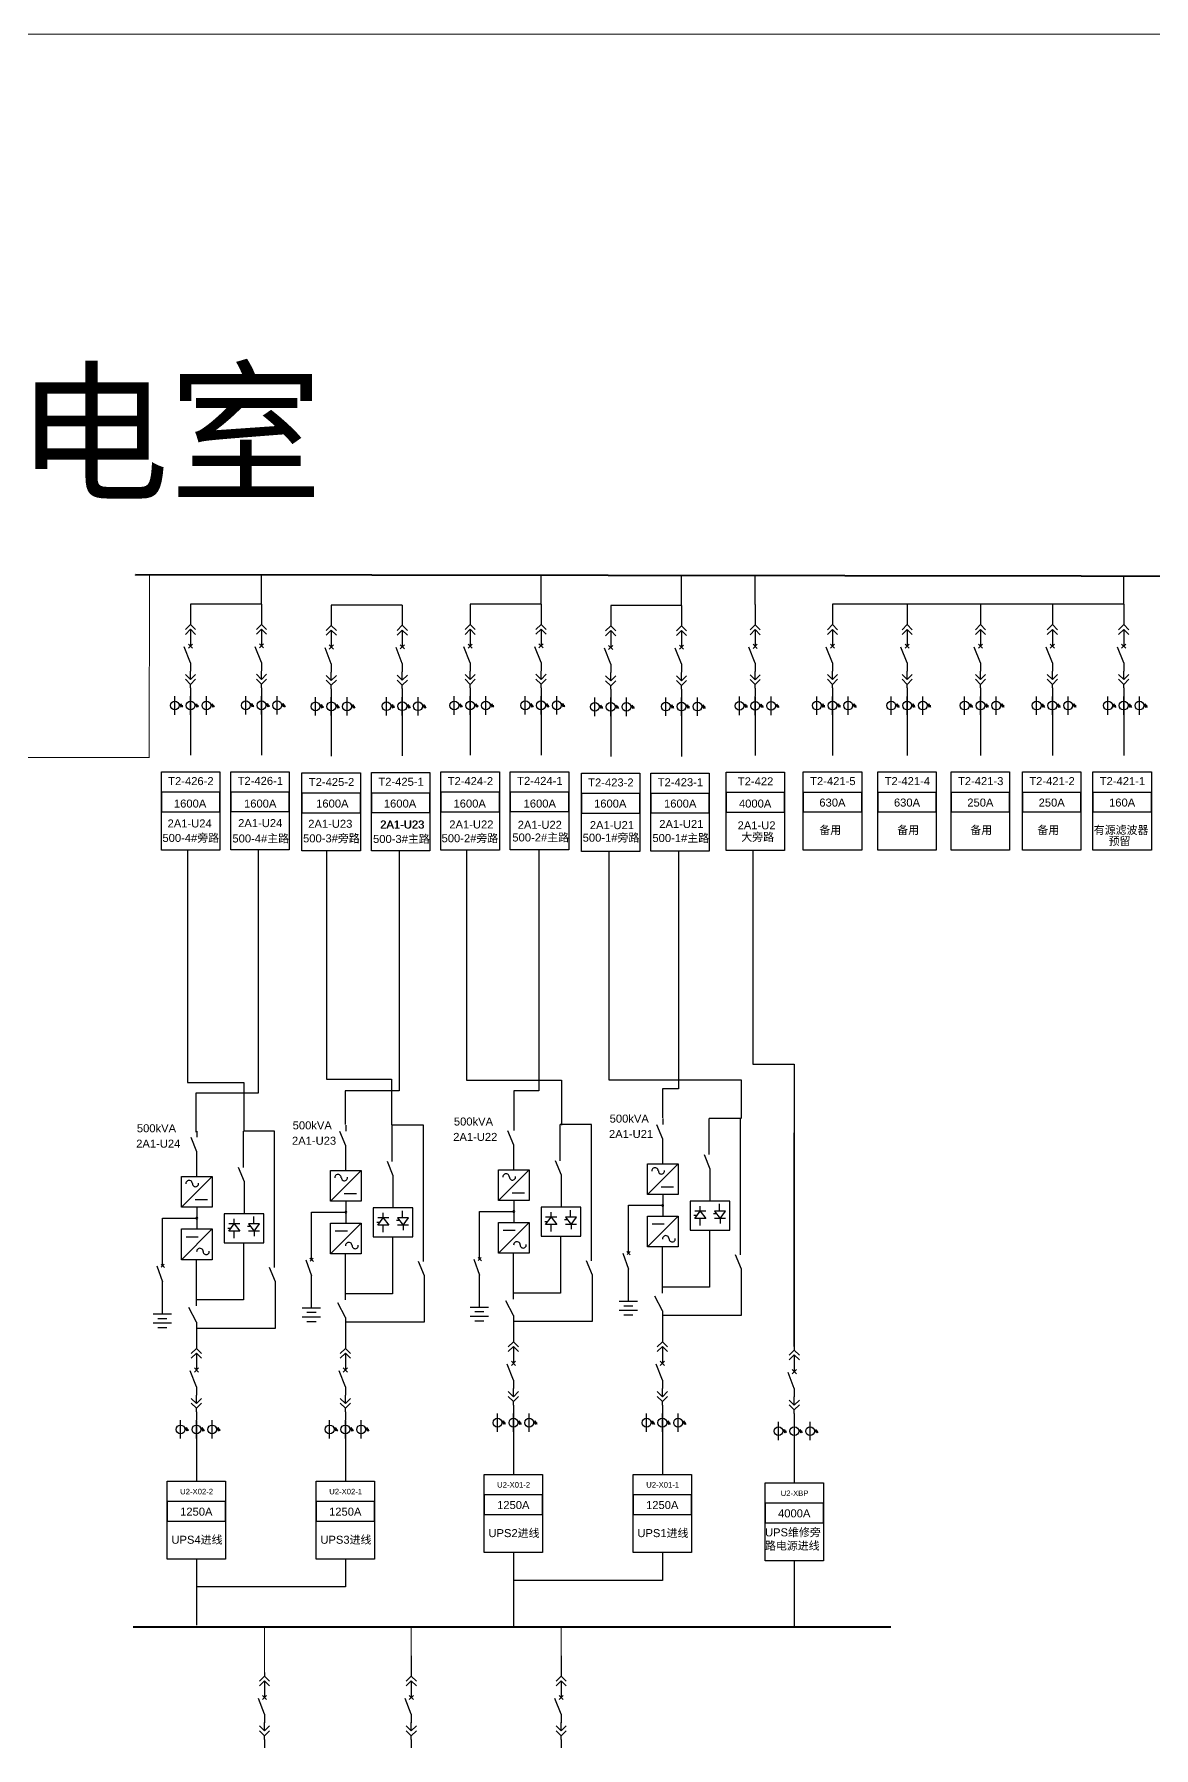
# Model space of a CAD drawing. Header units: millimetres. Extents: x -3460 to -460, y 6070 to 9130.
# Drawn here: x -2452.7 to -2353, y 7515.8 to 7668.4 of the extents above; entities that cross this region are included whole.
import ezdxf
from ezdxf.enums import TextEntityAlignment as Align

# ---------------------------------------------------------------- set-up
doc = ezdxf.new("R2010")
doc.units = ezdxf.units.MM
doc.header["$LTSCALE"] = 1000
doc.header["$MEASUREMENT"] = 0
doc.styles.get("Standard").update_dxf_attribs({"font": 'arial.ttf'})

# ---------------------------------------------------------------- blocks, each defined once
blk = doc.blocks.new('DYDQAA05')
at = {"color": 0}
blk.add_lwpolyline([(0, 0), (0, -7)], dxfattribs=at)
blk = doc.blocks.new('DYDQAA03')
at = {"color": 0}
for points in [[(0, 0), (0, -1.5)], [(-2.12, -3.62), (0, -1.5)], [(-2.12, -5.62), (0, -3.5)], [(2.12, -3.62), (0, -1.5)], [(2.12, -5.62), (0, -3.5)], [(0, -3.5), (0, -7)]]:
    blk.add_lwpolyline(points, dxfattribs=at)
blk = doc.blocks.new('DYDQAA09')
at = {"color": 0}
blk.add_lwpolyline([(0, 0), (0, -3.5)], dxfattribs=at)
blk.add_lwpolyline([(0, 0), (0, -3.5)], dxfattribs=at)
blk.add_lwpolyline([(0, 0), (0, -3.5)], dxfattribs=at)
blk.add_lwpolyline([(0, 0), (0, -3.5)], dxfattribs=at)
blk.add_lwpolyline([(0, 0), (0, -3.5)], dxfattribs=at)
blk.add_lwpolyline([(0, 0), (0, -3.5)], dxfattribs=at)
blk.add_lwpolyline([(0, 0), (0, -3.5)], dxfattribs=at)
blk.add_lwpolyline([(0, 0), (0, -3.5)], dxfattribs=at)
blk.add_lwpolyline([(0, 0), (0, -3.5)], dxfattribs=at)
blk = doc.blocks.new('DYDQ0201')
at = {"color": 0}
for points in [[(0.86, -0.86), (-0.86, 0.86)], [(-0.86, -0.86), (0.86, 0.86)], [(0, -7), (-2.61, -0.37)]]:
    blk.add_lwpolyline(points, dxfattribs=at)
blk = doc.blocks.new('DYDQAA04')
at = {"color": 0}
for points in [[(0, -3.5), (0, 0)], [(-2.12, -1.38), (0, -3.5)], [(-2.12, -3.38), (0, -5.5)], [(2.12, -1.38), (0, -3.5)], [(2.12, -3.38), (0, -5.5)], [(0, -7), (0, -5.5)]]:
    blk.add_lwpolyline(points, dxfattribs=at)
blk = doc.blocks.new('A$C03DD39B5')
for p, q in [((417, 475), (283, 392)), ((417, 422), (283, 339)), ((350, 333), (350, 467))]:
    blk.add_line(p, q)
blk.add_lwpolyline([(700, 167), (0, 167)])
blk.add_circle((350, 167), 167)

msp = doc.modelspace()

# ---------------------------------------------------------------- linework, layer by layer
at = {"color": 1, "lineweight": 20}
for p, q in [((-2442.47, 7603.96, -6691.2), (-2442.45, 7620.23, -27680.39)), ((-2459.02, 7603.98, -6691.2), (-2442.49, 7603.99, -6691.2))]:
    msp.add_line(p, q, dxfattribs=at)
for p, q in [((-2432.47, 7617.63, -8200.78), (-2432.47, 7620.2, -6817.5)), ((-2407.59, 7617.63, -8200.78), (-2407.59, 7620.2, -6817.5)), ((-2395.08, 7617.51, -8200.78), (-2395.08, 7620.09, -6817.5)), ((-2388.52, 7617.6, -9397.48), (-2388.52, 7620.18, -8014.2)), ((-2355.72, 7617.62, -8892.37), (-2355.72, 7620.2, -7509.09)), ((-2432.47, 7617.63, -8892.42), (-2438.79, 7617.63, -8892.42)), ((-2419.94, 7617.55, -8892.42), (-2426.26, 7617.55, -8892.42)), ((-2407.59, 7617.63, -8892.42), (-2413.9, 7617.63, -8892.42)), ((-2395.08, 7617.51, -8892.42), (-2401.39, 7617.51, -8892.42)), ((-2355.72, 7617.62, -8892.42), (-2381.64, 7617.62, -8892.42)), ((-2438.79, 7609.39, -6691.2), (-2438.79, 7607.75, -6691.2)), ((-2432.47, 7609.4, -5999.56), (-2432.47, 7607.76, -5999.56)), ((-2426.26, 7609.31, -6691.2), (-2426.26, 7607.67, -6691.2)), ((-2419.94, 7609.32, -5999.56), (-2419.94, 7607.68, -5999.56)), ((-2413.9, 7609.39, -6691.2), (-2413.9, 7607.75, -6691.2)), ((-2407.59, 7609.4, -5999.56), (-2407.59, 7607.76, -5999.56)), ((-2401.39, 7609.27, -6691.2), (-2401.39, 7607.63, -6691.2)), ((-2395.08, 7609.28, -5999.56), (-2395.08, 7607.64, -5999.56)), ((-2388.52, 7609.36, -7196.26), (-2388.52, 7607.72, -7196.26)), ((-2381.64, 7609.38, -6691.2), (-2381.64, 7607.74, -6691.2)), ((-2375, 7609.38, -6691.2), (-2375, 7607.74, -6691.2)), ((-2368.47, 7609.38, -6691.2), (-2368.47, 7607.74, -6691.2)), ((-2362.07, 7609.38, -6691.2), (-2362.07, 7607.74, -6691.2)), ((-2355.72, 7609.38, -6691.2), (-2355.72, 7607.74, -6691.2)), ((-2438.79, 7607.75, -6691.2), (-2438.79, 7604.18, -6691.2)), ((-2432.47, 7607.76, -5999.56), (-2432.47, 7604.2, -5999.56)), ((-2426.26, 7607.67, -6691.2), (-2426.26, 7604.1, -6691.2)), ((-2419.94, 7607.68, -5999.56), (-2419.94, 7604.12, -5999.56)), ((-2413.9, 7607.75, -6691.2), (-2413.9, 7604.18, -6691.2)), ((-2407.59, 7607.76, -5999.56), (-2407.59, 7604.2, -5999.56)), ((-2401.39, 7607.63, -6691.2), (-2401.39, 7604.06, -6691.2)), ((-2395.08, 7607.64, -5999.56), (-2395.08, 7604.08, -5999.56)), ((-2388.52, 7607.72, -7196.26), (-2388.52, 7604.16, -7196.26)), ((-2381.64, 7607.74, -6691.2), (-2381.64, 7604.17, -6691.2)), ((-2375, 7607.74, -6691.2), (-2375, 7604.17, -6691.2)), ((-2368.47, 7607.74, -6691.2), (-2368.47, 7604.17, -6691.2)), ((-2362.07, 7607.74, -6691.2), (-2362.07, 7604.17, -6691.2)), ((-2355.72, 7607.74, -6691.2), (-2355.72, 7604.17, -6691.2)), ((-2438.27, 7544.92, -6132.72), (-2438.27, 7543.28, -6132.72)), ((-2425.01, 7544.92, -6132.72), (-2425.01, 7543.28, -6132.72)), ((-2410.05, 7545.52, -6132.72), (-2410.05, 7543.88, -6132.72)), ((-2396.79, 7545.52, -6132.72), (-2396.79, 7543.88, -6132.72)), ((-2385.04, 7544.77, -6132.72), (-2385.04, 7543.13, -6132.72)), ((-2438.27, 7543.28, -3931.49), (-2438.27, 7539.53, -6259.02)), ((-2425.01, 7543.28, -3931.49), (-2425.01, 7539.53, -6290.51)), ((-2410.05, 7543.88, -3931.49), (-2410.05, 7540.13, -6259.02)), ((-2396.79, 7543.88, -3931.49), (-2396.79, 7540.13, -6290.51)), ((-2385.04, 7543.13, -3931.49), (-2385.04, 7539.38, -6291.53)), ((-2438.27, 7532.58, -6259.02), (-2438.27, 7526.72, -6259.02)), ((-2425.01, 7532.58, -6259.02), (-2425.01, 7530.11, -6259.02)), ((-2410.05, 7533.17, -6259.02), (-2410.05, 7526.6, -6259.02)), ((-2396.79, 7533.17, -6259.02), (-2396.79, 7530.7, -6259.02)), ((-2385.04, 7532.43, -6259.02), (-2385.04, 7526.57, -6259.02)), ((-2396.79, 7530.7, -6259.02), (-2410.05, 7530.7, -6259.02)), ((-2425.01, 7530.11, -6259.02), (-2438.27, 7530.11, -6259.02))]:
    msp.add_line(p, q)
at = {"color": 3}
for p, q in [((-2439.07, 7595.76), (-2439.07, 7575.05)), ((-2426.7, 7595.64), (-2426.7, 7575.32)), ((-2414.23, 7595.73), (-2414.23, 7575.23)), ((-2401.56, 7595.63), (-2401.56, 7575.26)), ((-2439.07, 7575.05), (-2434.06, 7575.05)), ((-2434.05, 7575.05), (-2434.05, 7570.74)), ((-2426.7, 7575.32), (-2420.89, 7575.32)), ((-2420.89, 7575.32), (-2420.89, 7571.27)), ((-2414.23, 7575.23), (-2405.77, 7575.23)), ((-2405.77, 7575.23), (-2405.77, 7571.25)), ((-2401.56, 7575.26), (-2389.76, 7575.26)), ((-2389.76, 7575.26), (-2389.76, 7571.84)), ((-2389.83, 7559.7, -8333.94), (-2389.83, 7571.83, -8333.94)), ((-2431.31, 7558.56, -8333.94), (-2431.31, 7570.69, -8333.94)), ((-2418.05, 7559.1, -8333.94), (-2418.05, 7571.23, -8333.94)), ((-2403.09, 7559.16, -8333.94), (-2403.09, 7571.29, -8333.94)), ((-2420.81, 7561.3, -8333.94), (-2420.81, 7557.84, -8333.94)), ((-2405.85, 7561.36, -8333.94), (-2405.85, 7557.9, -8333.94)), ((-2399.8, 7559.84, -8333.94), (-2399.8, 7561.3, -8333.94)), ((-2392.59, 7561.9, -8333.94), (-2392.59, 7558.44, -8333.94)), ((-2441.28, 7558.71, -8333.94), (-2441.28, 7560.17, -8333.94)), ((-2434.07, 7560.76, -8333.94), (-2434.07, 7557.3, -8333.94)), ((-2428.02, 7559.25, -8333.94), (-2428.02, 7560.71, -8333.94)), ((-2425.01, 7555.67, -8333.94), (-2425.01, 7559.79, -8333.94)), ((-2412.9, 7559.15, -8333.94), (-2413.2, 7559.44, -8333.94)), ((-2412.92, 7559.45, -8333.94), (-2413.19, 7559.18, -8333.94)), ((-2413.06, 7559.31, -8333.94), (-2413.06, 7560.77, -8333.94)), ((-2410.05, 7555.73, -8333.94), (-2410.05, 7559.85, -8333.94)), ((-2400.31, 7559.84, -8333.94), (-2399.8, 7558.41, -8333.94)), ((-2399.64, 7559.69, -8333.94), (-2399.94, 7559.98, -8333.94)), ((-2399.66, 7559.99, -8333.94), (-2399.93, 7559.71, -8333.94)), ((-2396.79, 7556.27, -8333.94), (-2396.79, 7560.39, -8333.94)), ((-2390.3, 7559.71, -8333.94), (-2389.77, 7558.44, -8333.94)), ((-2441.79, 7558.71, -8333.94), (-2441.28, 7557.28, -8333.94)), ((-2441.12, 7558.56, -8333.94), (-2441.42, 7558.84, -8333.94)), ((-2441.14, 7558.86, -8333.94), (-2441.41, 7558.58, -8333.94)), ((-2438.27, 7555.14, -8333.94), (-2438.27, 7559.25, -8333.94)), ((-2431.78, 7558.58, -8333.94), (-2431.25, 7557.3, -8333.94)), ((-2428.52, 7559.25, -8333.94), (-2428.02, 7557.81, -8333.94)), ((-2427.86, 7559.09, -8333.94), (-2428.16, 7559.38, -8333.94)), ((-2427.88, 7559.39, -8333.94), (-2428.15, 7559.12, -8333.94)), ((-2418.52, 7559.12, -8333.94), (-2417.99, 7557.84, -8333.94)), ((-2413.57, 7559.31, -8333.94), (-2413.06, 7557.87, -8333.94)), ((-2403.56, 7559.18, -8333.94), (-2403.03, 7557.9, -8333.94)), ((-2403.03, 7557.9, -8333.94), (-2403.03, 7553.74, -8333.94)), ((-2399.8, 7555.54, -8333.94), (-2399.8, 7558.41, -8333.94)), ((-2389.77, 7558.44, -8333.94), (-2389.77, 7554.28, -8333.94)), ((-2441.28, 7554.41, -8333.94), (-2441.28, 7557.28, -8333.94)), ((-2431.25, 7557.3, -8333.94), (-2431.25, 7553.14, -8333.94)), ((-2428.02, 7554.95, -8333.94), (-2428.02, 7557.81, -8333.94)), ((-2417.99, 7557.84, -8333.94), (-2417.99, 7553.68, -8333.94)), ((-2413.06, 7555.01, -8333.94), (-2413.06, 7557.87, -8333.94)), ((-2438.27, 7553.68, -8333.94), (-2438.93, 7554.99, -8333.94)), ((-2425.01, 7554.11, -8333.94), (-2425.67, 7555.42, -8333.94)), ((-2410.05, 7554.28, -8333.94), (-2410.71, 7555.59, -8333.94)), ((-2396.79, 7554.71, -8333.94), (-2397.45, 7556.02, -8333.94)), ((-2438.27, 7553.68, -8333.94), (-2438.27, 7551.67, -8333.94)), ((-2425.01, 7554.11, -8333.94), (-2425.01, 7551.67, -8333.94)), ((-2417.99, 7553.68, -8333.94), (-2425.01, 7553.68, -8333.94)), ((-2410.05, 7554.28, -8333.94), (-2410.05, 7552.27, -8333.94)), ((-2403.03, 7553.74, -8333.94), (-2410.05, 7553.74, -8333.94)), ((-2396.79, 7554.71, -8333.94), (-2396.79, 7552.27, -8333.94)), ((-2389.77, 7554.28, -8333.94), (-2396.79, 7554.28, -8333.94)), ((-2431.25, 7553.14, -8333.94), (-2438.27, 7553.14, -8333.94))]:
    msp.add_line(p, q, dxfattribs=at)
at = {"color": 6}
for p, q in [((-2432.76, 7595.77), (-2432.76, 7574.09)), ((-2420.22, 7595.73), (-2420.22, 7574.29)), ((-2407.78, 7595.79), (-2407.78, 7574.28)), ((-2395.35, 7595.58), (-2395.35, 7574.47)), ((-2432.76, 7574.09), (-2438.33, 7574.09)), ((-2438.33, 7574.09), (-2438.33, 7570.61)), ((-2420.22, 7574.29), (-2425.03, 7574.29)), ((-2425.03, 7574.29), (-2425.03, 7571.29)), ((-2407.78, 7574.28), (-2410.02, 7574.28)), ((-2410.02, 7574.28), (-2410.02, 7571.2)), ((-2395.35, 7574.47), (-2396.77, 7574.47)), ((-2396.77, 7574.47), (-2396.77, 7571.88))]:
    msp.add_line(p, q, dxfattribs=at)
at = {"color": 5, "lineweight": 30}
for p, q in [((-2388.73, 7595.68), (-2388.73, 7576.68)), ((-2388.73, 7576.68), (-2385.06, 7576.68)), ((-2385.06, 7576.68), (-2385.06, 7570.32))]:
    msp.add_line(p, q, dxfattribs=at)
at = {"color": 3, "lineweight": -2}
for p, q in [((-2396.73, 7571.3, -8333.94), (-2396.73, 7571.83, -8333.94)), ((-2389.83, 7571.83, -8333.94), (-2392.61, 7571.83, -8333.94)), ((-2392.61, 7568.61, -8333.94), (-2392.61, 7571.83, -8333.94)), ((-2389.83, 7571.83, -8333.94), (-2392.61, 7571.83, -8333.94)), ((-2438.78, 7570.17, -8333.94), (-2438.25, 7568.89, -8333.94)), ((-2438.21, 7570.17, -8333.94), (-2438.21, 7570.69, -8333.94)), ((-2431.31, 7570.69, -8333.94), (-2434.09, 7570.69, -8333.94)), ((-2434.09, 7567.47, -8333.94), (-2434.09, 7570.69, -8333.94)), ((-2431.31, 7570.69, -8333.94), (-2434.09, 7570.69, -8333.94)), ((-2425.52, 7570.7, -8333.94), (-2424.99, 7569.43, -8333.94)), ((-2424.95, 7570.71, -8333.94), (-2424.95, 7571.23, -8333.94)), ((-2418.05, 7571.23, -8333.94), (-2420.83, 7571.23, -8333.94)), ((-2420.83, 7568.01, -8333.94), (-2420.83, 7571.23, -8333.94)), ((-2418.05, 7571.23, -8333.94), (-2420.83, 7571.23, -8333.94)), ((-2410.56, 7570.76, -8333.94), (-2410.03, 7569.49, -8333.94)), ((-2409.99, 7570.77, -8333.94), (-2409.99, 7571.29, -8333.94)), ((-2403.09, 7571.29, -8333.94), (-2405.88, 7571.29, -8333.94)), ((-2405.88, 7568.07, -8333.94), (-2405.88, 7571.29, -8333.94)), ((-2403.09, 7571.29, -8333.94), (-2405.88, 7571.29, -8333.94)), ((-2397.3, 7571.3, -8333.94), (-2396.77, 7570.02, -8333.94)), ((-2438.25, 7568.89, -8333.94), (-2438.25, 7566.71, -8333.94)), ((-2424.99, 7569.43, -8333.94), (-2424.99, 7567.24, -8333.94)), ((-2410.03, 7569.49, -8333.94), (-2410.03, 7567.3, -8333.94)), ((-2396.77, 7570.02, -8333.94), (-2396.77, 7567.84, -8333.94)), ((-2393.08, 7568.62, -8333.94), (-2392.55, 7567.34, -8333.94)), ((-2434.56, 7567.49, -8333.94), (-2434.03, 7566.21, -8333.94)), ((-2423.6, 7567.21, -8333.94), (-2426.34, 7564.47, -8333.94)), ((-2426.34, 7567.21, -8333.94), (-2423.6, 7567.21, -8333.94)), ((-2426.34, 7564.47, -8333.94), (-2426.34, 7567.21, -8333.94)), ((-2423.6, 7567.21, -8333.94), (-2423.6, 7564.47, -8333.94)), ((-2421.3, 7568.02, -8333.94), (-2420.77, 7566.75, -8333.94)), ((-2408.65, 7567.27, -8333.94), (-2411.38, 7564.53, -8333.94)), ((-2411.38, 7567.27, -8333.94), (-2408.65, 7567.27, -8333.94)), ((-2411.38, 7564.53, -8333.94), (-2411.38, 7567.27, -8333.94)), ((-2408.65, 7567.27, -8333.94), (-2408.65, 7564.53, -8333.94)), ((-2406.34, 7568.08, -8333.94), (-2405.81, 7566.81, -8333.94)), ((-2395.39, 7567.8, -8333.94), (-2398.12, 7565.07, -8333.94)), ((-2398.12, 7567.8, -8333.94), (-2395.39, 7567.8, -8333.94)), ((-2398.12, 7565.07, -8333.94), (-2398.12, 7567.8, -8333.94)), ((-2395.39, 7567.8, -8333.94), (-2395.39, 7565.07, -8333.94)), ((-2392.55, 7567.34, -8333.94), (-2392.55, 7564.46, -8333.94)), ((-2436.87, 7566.67, -8333.94), (-2439.6, 7563.93, -8333.94)), ((-2439.6, 7566.67, -8333.94), (-2436.87, 7566.67, -8333.94)), ((-2439.6, 7563.93, -8333.94), (-2439.6, 7566.67, -8333.94)), ((-2436.87, 7566.67, -8333.94), (-2436.87, 7563.93, -8333.94)), ((-2434.03, 7566.21, -8333.94), (-2434.03, 7563.33, -8333.94)), ((-2420.77, 7566.75, -8333.94), (-2420.77, 7563.87, -8333.94)), ((-2405.81, 7566.81, -8333.94), (-2405.81, 7563.93, -8333.94)), ((-2396.89, 7565.75, -8333.94), (-2395.8, 7565.75, -8333.94)), ((-2438.37, 7564.62, -8333.94), (-2437.28, 7564.62, -8333.94)), ((-2423.6, 7564.47, -8333.94), (-2426.34, 7564.47, -8333.94)), ((-2425.11, 7565.16, -8333.94), (-2424.01, 7565.16, -8333.94)), ((-2424.96, 7564.49, -8333.94), (-2424.96, 7562.56, -8333.94)), ((-2408.65, 7564.53, -8333.94), (-2411.38, 7564.53, -8333.94)), ((-2410.15, 7565.21, -8333.94), (-2409.06, 7565.21, -8333.94)), ((-2410.01, 7564.55, -8333.94), (-2410.01, 7562.62, -8333.94)), ((-2399.8, 7564.1, -8333.94), (-2396.74, 7564.1, -8333.94)), ((-2399.8, 7561.3, -8333.94), (-2399.8, 7564.1, -8333.94)), ((-2399.8, 7561.3, -8333.94), (-2399.8, 7564.07, -8333.94)), ((-2395.39, 7565.07, -8333.94), (-2398.12, 7565.07, -8333.94)), ((-2396.74, 7565.08, -8333.94), (-2396.74, 7563.16, -8333.94)), ((-2392.55, 7564.46, -8333.94), (-2394.32, 7564.46, -8333.94)), ((-2394.32, 7564.46, -8333.94), (-2394.32, 7561.9, -8333.94)), ((-2393.42, 7563.59, -8333.94), (-2393.42, 7564.03, -8333.94)), ((-2390.78, 7564.46, -8333.94), (-2392.55, 7564.46, -8333.94)), ((-2391.69, 7563.61, -8333.94), (-2391.69, 7564.22, -8333.94)), ((-2390.78, 7561.9, -8333.94), (-2390.78, 7564.46, -8333.94)), ((-2441.28, 7562.96, -8333.94), (-2438.23, 7562.96, -8333.94)), ((-2441.28, 7560.17, -8333.94), (-2441.28, 7562.96, -8333.94)), ((-2441.28, 7560.17, -8333.94), (-2441.28, 7562.93, -8333.94)), ((-2436.87, 7563.93, -8333.94), (-2439.6, 7563.93, -8333.94)), ((-2438.23, 7563.95, -8333.94), (-2438.23, 7562.02, -8333.94)), ((-2434.03, 7563.33, -8333.94), (-2435.8, 7563.33, -8333.94)), ((-2435.8, 7563.33, -8333.94), (-2435.8, 7560.76, -8333.94)), ((-2434.41, 7562.46, -8333.94), (-2435.39, 7562.46, -8333.94)), ((-2435.39, 7561.8, -8333.94), (-2434.9, 7562.46, -8333.94)), ((-2434.9, 7562.46, -8333.94), (-2434.9, 7562.9, -8333.94)), ((-2434.9, 7562.46, -8333.94), (-2434.41, 7561.8, -8333.94)), ((-2432.27, 7563.33, -8333.94), (-2434.03, 7563.33, -8333.94)), ((-2432.64, 7562.46, -8333.94), (-2433.63, 7562.46, -8333.94)), ((-2433.63, 7562.46, -8333.94), (-2433.14, 7561.8, -8333.94)), ((-2433.17, 7562.47, -8333.94), (-2433.17, 7563.09, -8333.94)), ((-2433.14, 7561.8, -8333.94), (-2432.64, 7562.46, -8333.94)), ((-2432.27, 7560.76, -8333.94), (-2432.27, 7563.33, -8333.94)), ((-2428.02, 7563.5, -8333.94), (-2424.96, 7563.5, -8333.94)), ((-2428.02, 7560.71, -8333.94), (-2428.02, 7563.5, -8333.94)), ((-2428.02, 7560.71, -8333.94), (-2428.02, 7563.47, -8333.94)), ((-2426.34, 7562.52, -8333.94), (-2423.6, 7562.52, -8333.94)), ((-2423.6, 7562.52, -8333.94), (-2426.34, 7559.79, -8333.94)), ((-2426.34, 7559.79, -8333.94), (-2426.34, 7562.52, -8333.94)), ((-2423.6, 7562.52, -8333.94), (-2423.6, 7559.79, -8333.94)), ((-2420.77, 7563.87, -8333.94), (-2422.54, 7563.87, -8333.94)), ((-2422.54, 7563.87, -8333.94), (-2422.54, 7561.3, -8333.94)), ((-2421.96, 7562.58, -8333.94), (-2422.22, 7562.58, -8333.94)), ((-2421.15, 7562.99, -8333.94), (-2422.13, 7562.99, -8333.94)), ((-2422.13, 7562.34, -8333.94), (-2421.64, 7562.99, -8333.94)), ((-2421.64, 7563, -8333.94), (-2421.64, 7563.43, -8333.94)), ((-2421.64, 7562.99, -8333.94), (-2421.15, 7562.34, -8333.94)), ((-2419, 7563.87, -8333.94), (-2420.77, 7563.87, -8333.94)), ((-2420.19, 7562.75, -8333.94), (-2420.45, 7562.75, -8333.94)), ((-2419.38, 7562.99, -8333.94), (-2420.37, 7562.99, -8333.94)), ((-2420.37, 7562.99, -8333.94), (-2419.87, 7562.34, -8333.94)), ((-2419.91, 7563.01, -8333.94), (-2419.91, 7563.62, -8333.94)), ((-2419.87, 7562.34, -8333.94), (-2419.38, 7562.99, -8333.94)), ((-2419, 7561.3, -8333.94), (-2419, 7563.87, -8333.94)), ((-2413.06, 7563.56, -8333.94), (-2410.01, 7563.56, -8333.94)), ((-2413.06, 7560.77, -8333.94), (-2413.06, 7563.56, -8333.94)), ((-2413.06, 7560.77, -8333.94), (-2413.06, 7563.53, -8333.94)), ((-2411.38, 7562.58, -8333.94), (-2408.65, 7562.58, -8333.94)), ((-2408.65, 7562.58, -8333.94), (-2411.38, 7559.85, -8333.94)), ((-2411.38, 7559.85, -8333.94), (-2411.38, 7562.58, -8333.94)), ((-2408.65, 7562.58, -8333.94), (-2408.65, 7559.85, -8333.94)), ((-2405.81, 7563.93, -8333.94), (-2407.58, 7563.93, -8333.94)), ((-2407.58, 7563.93, -8333.94), (-2407.58, 7561.36, -8333.94)), ((-2407, 7562.64, -8333.94), (-2407.26, 7562.64, -8333.94)), ((-2406.19, 7563.05, -8333.94), (-2407.18, 7563.05, -8333.94)), ((-2407.18, 7562.4, -8333.94), (-2406.68, 7563.05, -8333.94)), ((-2406.68, 7563.06, -8333.94), (-2406.68, 7563.49, -8333.94)), ((-2406.68, 7563.05, -8333.94), (-2406.19, 7562.4, -8333.94)), ((-2404.05, 7563.93, -8333.94), (-2405.81, 7563.93, -8333.94)), ((-2405.24, 7562.81, -8333.94), (-2405.5, 7562.81, -8333.94)), ((-2404.42, 7563.05, -8333.94), (-2405.41, 7563.05, -8333.94)), ((-2405.41, 7563.05, -8333.94), (-2404.92, 7562.4, -8333.94)), ((-2404.96, 7563.07, -8333.94), (-2404.96, 7563.68, -8333.94)), ((-2404.92, 7562.4, -8333.94), (-2404.42, 7563.05, -8333.94)), ((-2404.05, 7561.36, -8333.94), (-2404.05, 7563.93, -8333.94)), ((-2398.12, 7563.12, -8333.94), (-2395.39, 7563.12, -8333.94)), ((-2395.39, 7563.12, -8333.94), (-2398.12, 7560.39, -8333.94)), ((-2398.12, 7560.39, -8333.94), (-2398.12, 7563.12, -8333.94)), ((-2395.39, 7563.12, -8333.94), (-2395.39, 7560.39, -8333.94)), ((-2393.74, 7563.18, -8333.94), (-2394, 7563.18, -8333.94)), ((-2392.93, 7563.59, -8333.94), (-2393.91, 7563.59, -8333.94)), ((-2393.91, 7562.93, -8333.94), (-2393.42, 7563.59, -8333.94)), ((-2392.93, 7562.93, -8333.94), (-2393.91, 7562.93, -8333.94)), ((-2393.46, 7562.92, -8333.94), (-2393.46, 7562.3, -8333.94)), ((-2393.42, 7563.59, -8333.94), (-2392.93, 7562.93, -8333.94)), ((-2391.97, 7563.35, -8333.94), (-2392.23, 7563.35, -8333.94)), ((-2391.16, 7563.59, -8333.94), (-2392.15, 7563.59, -8333.94)), ((-2392.15, 7563.59, -8333.94), (-2391.65, 7562.93, -8333.94)), ((-2391.16, 7562.93, -8333.94), (-2392.15, 7562.93, -8333.94)), ((-2391.65, 7562.93, -8333.94), (-2391.16, 7563.59, -8333.94)), ((-2391.65, 7562.93, -8333.94), (-2391.65, 7562.49, -8333.94)), ((-2439.6, 7561.99, -8333.94), (-2436.87, 7561.99, -8333.94)), ((-2436.87, 7561.99, -8333.94), (-2439.6, 7559.25, -8333.94)), ((-2439.6, 7559.25, -8333.94), (-2439.6, 7561.99, -8333.94)), ((-2439.19, 7561.3, -8333.94), (-2438.1, 7561.3, -8333.94)), ((-2436.87, 7561.99, -8333.94), (-2436.87, 7559.25, -8333.94)), ((-2435.22, 7562.04, -8333.94), (-2435.48, 7562.04, -8333.94)), ((-2434.41, 7561.8, -8333.94), (-2435.39, 7561.8, -8333.94)), ((-2434.94, 7561.78, -8333.94), (-2434.94, 7561.17, -8333.94)), ((-2433.45, 7562.21, -8333.94), (-2433.72, 7562.21, -8333.94)), ((-2432.64, 7561.8, -8333.94), (-2433.63, 7561.8, -8333.94)), ((-2433.14, 7561.8, -8333.94), (-2433.14, 7561.36, -8333.94)), ((-2425.93, 7561.84, -8333.94), (-2424.83, 7561.84, -8333.94)), ((-2422.54, 7561.3, -8333.94), (-2420.77, 7561.3, -8333.94)), ((-2421.15, 7562.34, -8333.94), (-2422.13, 7562.34, -8333.94)), ((-2421.68, 7562.32, -8333.94), (-2421.68, 7561.71, -8333.94)), ((-2420.77, 7561.3, -8333.94), (-2419, 7561.3, -8333.94)), ((-2419.38, 7562.34, -8333.94), (-2420.37, 7562.34, -8333.94)), ((-2419.87, 7562.33, -8333.94), (-2419.87, 7561.9, -8333.94)), ((-2410.97, 7561.9, -8333.94), (-2409.88, 7561.9, -8333.94)), ((-2407.58, 7561.36, -8333.94), (-2405.81, 7561.36, -8333.94)), ((-2406.19, 7562.4, -8333.94), (-2407.18, 7562.4, -8333.94)), ((-2406.72, 7562.38, -8333.94), (-2406.72, 7561.77, -8333.94)), ((-2405.81, 7561.36, -8333.94), (-2404.05, 7561.36, -8333.94)), ((-2404.42, 7562.4, -8333.94), (-2405.41, 7562.4, -8333.94)), ((-2404.92, 7562.39, -8333.94), (-2404.92, 7561.96, -8333.94)), ((-2397.71, 7562.44, -8333.94), (-2396.62, 7562.44, -8333.94)), ((-2394.32, 7561.9, -8333.94), (-2392.55, 7561.9, -8333.94)), ((-2392.55, 7561.9, -8333.94), (-2390.78, 7561.9, -8333.94)), ((-2435.8, 7560.76, -8333.94), (-2434.03, 7560.76, -8333.94)), ((-2434.03, 7560.76, -8333.94), (-2432.27, 7560.76, -8333.94)), ((-2423.6, 7559.79, -8333.94), (-2426.34, 7559.79, -8333.94)), ((-2408.65, 7559.85, -8333.94), (-2411.38, 7559.85, -8333.94)), ((-2395.39, 7560.39, -8333.94), (-2398.12, 7560.39, -8333.94)), ((-2436.87, 7559.25, -8333.94), (-2439.6, 7559.25, -8333.94))]:
    msp.add_line(p, q, dxfattribs=at)
at = {"color": 5, "lineweight": 35}
msp.add_line((-2385.04, 7570.54, -8333.94), (-2385.04, 7551.52, -8333.94), dxfattribs=at)
at = {"color": 1, "lineweight": 40}
msp.add_line((-2443.9, 7526.57, -6667.99), (-2376.45, 7526.57, -6667.99), dxfattribs=at)
at = {"color": 0, "lineweight": 20}
for p, q in [((-2432.2, 7522.5, -8051.27), (-2432.2, 7526.57, -6667.99)), ((-2419.14, 7523.99, -8051.27), (-2419.14, 7526.57, -6667.99)), ((-2405.8, 7523.99, -8051.27), (-2405.8, 7526.57, -6667.99))]:
    msp.add_line(p, q, dxfattribs=at)
at = {"color": 1, "lineweight": 13, "ltscale": 0.001071}
msp.add_lwpolyline([(-2620, 7668.39), (-2292.73, 7668.39), (-2292.73, 7350), (-2620, 7350)], close=True, dxfattribs=at)
at = {"color": 1, "lineweight": 40, "ltscale": 100, "elevation": -27680.39}
msp.add_lwpolyline([(-2338.46, 7620.11), (-2443.68, 7620.24), (-2443.68, 7620.24)], dxfattribs=at)
for points, elevation in [([(-2441.39, 7602.69), (-2436.18, 7602.69), (-2436.18, 7595.74), (-2441.39, 7595.74)], -7509.14), ([(-2435.21, 7602.71), (-2430, 7602.71), (-2430, 7595.75), (-2435.21, 7595.75)], -6817.5), ([(-2428.87, 7602.61), (-2423.66, 7602.61), (-2423.66, 7595.66), (-2428.87, 7595.66)], -7509.14), ([(-2422.69, 7602.63), (-2417.48, 7602.63), (-2417.48, 7595.67), (-2422.69, 7595.67)], -6817.5), ([(-2416.51, 7602.69), (-2411.3, 7602.69), (-2411.3, 7595.74), (-2416.51, 7595.74)], -7509.14), ([(-2410.33, 7602.71), (-2405.12, 7602.71), (-2405.12, 7595.75), (-2410.33, 7595.75)], -6817.5), ([(-2404, 7602.57), (-2398.79, 7602.57), (-2398.79, 7595.62), (-2404, 7595.62)], -7509.14), ([(-2397.82, 7602.59), (-2392.61, 7602.59), (-2392.61, 7595.63), (-2397.82, 7595.63)], -6817.5), ([(-2391.12, 7602.67), (-2385.91, 7602.67), (-2385.91, 7595.71), (-2391.12, 7595.71)], -8014.2), ([(-2384.25, 7602.69), (-2379.04, 7602.69), (-2379.04, 7595.73), (-2384.25, 7595.73)], -7509.14), ([(-2377.61, 7602.69), (-2372.4, 7602.69), (-2372.4, 7595.73), (-2377.61, 7595.73)], -7509.14), ([(-2371.08, 7602.69), (-2365.87, 7602.69), (-2365.87, 7595.73), (-2371.08, 7595.73)], -7509.14), ([(-2364.73, 7602.69), (-2359.52, 7602.69), (-2359.52, 7595.73), (-2364.73, 7595.73)], -7509.14), ([(-2358.46, 7602.69), (-2353.25, 7602.69), (-2353.25, 7595.73), (-2358.46, 7595.73)], -7509.14), ([(-2441.39, 7599.14), (-2436.18, 7599.14), (-2436.18, 7600.88), (-2441.39, 7600.88)], -7509.14), ([(-2435.21, 7599.16), (-2430, 7599.16), (-2430, 7600.89), (-2435.21, 7600.89)], -6817.5), ([(-2428.87, 7599.06), (-2423.66, 7599.06), (-2423.66, 7600.8), (-2428.87, 7600.8)], -7509.14), ([(-2422.69, 7599.08), (-2417.48, 7599.08), (-2417.48, 7600.81), (-2422.69, 7600.81)], -6817.5), ([(-2416.51, 7599.14), (-2411.3, 7599.14), (-2411.3, 7600.88), (-2416.51, 7600.88)], -7509.14), ([(-2410.33, 7599.16), (-2405.12, 7599.16), (-2405.12, 7600.89), (-2410.33, 7600.89)], -6817.5), ([(-2404, 7599.02), (-2398.79, 7599.02), (-2398.79, 7600.76), (-2404, 7600.76)], -7509.14), ([(-2397.82, 7599.04), (-2392.61, 7599.04), (-2392.61, 7600.77), (-2397.82, 7600.77)], -6817.5), ([(-2391.12, 7599.12), (-2385.91, 7599.12), (-2385.91, 7600.85), (-2391.12, 7600.85)], -8014.2), ([(-2384.25, 7599.13), (-2379.04, 7599.13), (-2379.04, 7600.87), (-2384.25, 7600.87)], -7509.14), ([(-2377.61, 7599.13), (-2372.4, 7599.13), (-2372.4, 7600.87), (-2377.61, 7600.87)], -7509.14), ([(-2371.08, 7599.13), (-2365.87, 7599.13), (-2365.87, 7600.87), (-2371.08, 7600.87)], -7509.14), ([(-2364.73, 7599.13), (-2359.52, 7599.13), (-2359.52, 7600.87), (-2364.73, 7600.87)], -7509.14), ([(-2358.46, 7599.13), (-2353.25, 7599.13), (-2353.25, 7600.87), (-2358.46, 7600.87)], -7509.14), ([(-2412.66, 7540.13), (-2407.45, 7540.13), (-2407.45, 7533.17), (-2412.66, 7533.17)], -6259.02), ([(-2399.4, 7540.13), (-2394.19, 7540.13), (-2394.19, 7533.17), (-2399.4, 7533.17)], -6290.51), ([(-2440.88, 7539.53), (-2435.67, 7539.53), (-2435.67, 7532.58), (-2440.88, 7532.58)], -6259.02), ([(-2427.61, 7539.53), (-2422.41, 7539.53), (-2422.41, 7532.58), (-2427.61, 7532.58)], -6290.51), ([(-2412.66, 7536.57), (-2407.45, 7536.57), (-2407.45, 7538.31), (-2412.66, 7538.31)], -6259.02), ([(-2399.4, 7536.57), (-2394.19, 7536.57), (-2394.19, 7538.31), (-2399.4, 7538.31)], -6290.51), ([(-2387.65, 7539.38), (-2382.44, 7539.38), (-2382.44, 7532.43), (-2387.65, 7532.43)], -6291.53), ([(-2440.88, 7535.98), (-2435.67, 7535.98), (-2435.67, 7537.71), (-2440.88, 7537.71)], -6259.02), ([(-2427.61, 7535.98), (-2422.41, 7535.98), (-2422.41, 7537.71), (-2427.61, 7537.71)], -6290.51), ([(-2387.65, 7535.83), (-2382.44, 7535.83), (-2382.44, 7537.56), (-2387.65, 7537.56)], -6291.53)]:
    msp.add_lwpolyline(points, close=True, dxfattribs=dict(elevation=elevation))
at = {"color": 3, "elevation": -8333.94}
for points in [[(-2405.85, 7557.9), (-2405.85, 7556.28), (-2410.05, 7556.28)], [(-2392.59, 7558.44), (-2392.59, 7556.82), (-2396.79, 7556.82)], [(-2434.07, 7557.3), (-2434.07, 7555.68), (-2438.27, 7555.68)], [(-2420.81, 7557.84), (-2420.81, 7556.22), (-2425.01, 7556.22)], [(-2427.21, 7554.95), (-2428.85, 7554.95)], [(-2412.26, 7555.01), (-2413.9, 7555.01)], [(-2399, 7555.54), (-2400.64, 7555.54)], [(-2399.41, 7555.13), (-2400.23, 7555.13)], [(-2440.48, 7554.41), (-2442.12, 7554.41)], [(-2440.48, 7553.59), (-2442.12, 7553.59)], [(-2440.89, 7554), (-2441.71, 7554)], [(-2427.21, 7554.13), (-2428.85, 7554.13)], [(-2427.62, 7554.54), (-2428.44, 7554.54)], [(-2427.62, 7553.72), (-2428.44, 7553.72)], [(-2412.26, 7554.19), (-2413.9, 7554.19)], [(-2412.67, 7554.6), (-2413.49, 7554.6)], [(-2412.67, 7553.78), (-2413.49, 7553.78)], [(-2399, 7554.72), (-2400.64, 7554.72)], [(-2399.41, 7554.31), (-2400.23, 7554.31)], [(-2440.89, 7553.18), (-2441.71, 7553.18)]]:
    msp.add_lwpolyline(points, dxfattribs=at)
at = {"color": 3, "lineweight": -2}
for centre, radius, start, end in [((-2397.44, 7567.16, -8333.94), 0.29, 0, 183.1262), ((-2396.87, 7567.16, -8333.94), 0.276, 180, 7.6852), ((-2438.92, 7566.03, -8333.94), 0.29, 0, 183.1262), ((-2438.35, 7566.03, -8333.94), 0.276, 180, 7.6852), ((-2425.66, 7566.56, -8333.94), 0.29, 0, 183.1262), ((-2425.09, 7566.56, -8333.94), 0.276, 180, 7.6852), ((-2410.7, 7566.62, -8333.94), 0.29, 0, 183.1262), ((-2410.13, 7566.62, -8333.94), 0.276, 180, 7.6852), ((-2396.75, 7564.09, -8333.94), 0.0769, 0, 180), ((-2396.75, 7564.09, -8333.94), 0.0769, 180, 0), ((-2438.23, 7562.95, -8333.94), 0.0769, 0, 180), ((-2438.23, 7562.95, -8333.94), 0.0769, 180, 0), ((-2424.96, 7563.49, -8333.94), 0.0769, 0, 180), ((-2424.96, 7563.49, -8333.94), 0.0769, 180, 0), ((-2410.01, 7563.55, -8333.94), 0.0769, 0, 180), ((-2410.01, 7563.55, -8333.94), 0.0769, 180, 0), ((-2396.48, 7561.11, -8333.94), 0.29, 0, 183.1262), ((-2395.91, 7561.11, -8333.94), 0.276, 180, 7.6852), ((-2437.96, 7559.98, -8333.94), 0.29, 0, 183.1262), ((-2437.4, 7559.98, -8333.94), 0.276, 180, 7.6852), ((-2424.7, 7560.51, -8333.94), 0.29, 0, 183.1262), ((-2424.13, 7560.51, -8333.94), 0.276, 180, 7.6852), ((-2409.74, 7560.57, -8333.94), 0.29, 0, 183.1262), ((-2409.18, 7560.57, -8333.94), 0.276, 180, 7.6852)]:
    msp.add_arc(centre, radius, start, end, dxfattribs=at)

# ---------------------------------------------------------------- block references
at = {"xscale": 0.2128962921302706, "yscale": 0.2128962921302706, "zscale": 0.2128962921302706}
for name, p in [('DYDQAA05', (-2438.79, 7617.63, -8892.42)), ('DYDQAA05', (-2432.47, 7617.63, -8200.78)), ('DYDQAA05', (-2426.26, 7617.55, -8892.42)), ('DYDQAA05', (-2419.94, 7617.55, -8200.78)), ('DYDQAA05', (-2413.9, 7617.63, -8892.42)), ('DYDQAA05', (-2407.59, 7617.63, -8200.78)), ('DYDQAA05', (-2401.39, 7617.51, -8892.42)), ('DYDQAA05', (-2395.08, 7617.51, -8200.78)), ('DYDQAA05', (-2388.52, 7617.6, -9397.48)), ('DYDQAA05', (-2381.64, 7617.62, -8892.42)), ('DYDQAA05', (-2375, 7617.62, -8892.42)), ('DYDQAA05', (-2368.47, 7617.62, -8892.42)), ('DYDQAA05', (-2362.07, 7617.62, -8892.42)), ('DYDQAA05', (-2355.72, 7617.62, -8892.42)), ('DYDQAA03', (-2438.79, 7616.14, -8892.42)), ('DYDQAA03', (-2432.47, 7616.15, -8200.78)), ('DYDQAA03', (-2426.26, 7616.06, -8892.42)), ('DYDQAA03', (-2419.94, 7616.07, -8200.78)), ('DYDQAA03', (-2413.9, 7616.14, -8892.42)), ('DYDQAA03', (-2407.59, 7616.15, -8200.78)), ('DYDQAA03', (-2401.39, 7616.02, -8892.42)), ('DYDQAA03', (-2395.08, 7616.03, -8200.78)), ('DYDQAA03', (-2388.52, 7616.11, -9397.48)), ('DYDQAA03', (-2381.64, 7616.13, -8892.42)), ('DYDQAA03', (-2375, 7616.13, -8892.42)), ('DYDQAA03', (-2368.47, 7616.13, -8892.42)), ('DYDQAA03', (-2362.07, 7616.13, -8892.42)), ('DYDQAA03', (-2355.72, 7616.13, -8892.42)), ('DYDQAA09', (-2438.79, 7614.64, -8892.42)), ('DYDQAA09', (-2432.47, 7614.66, -8200.78)), ('DYDQAA09', (-2426.26, 7614.57, -8892.42)), ('DYDQAA09', (-2419.94, 7614.58, -8200.78)), ('DYDQAA09', (-2413.9, 7614.64, -8892.42)), ('DYDQAA09', (-2407.59, 7614.66, -8200.78)), ('DYDQAA09', (-2401.39, 7614.53, -8892.42)), ('DYDQAA09', (-2395.08, 7614.54, -8200.78)), ('DYDQAA09', (-2388.52, 7614.62, -9397.48)), ('DYDQAA09', (-2381.64, 7614.64, -8892.42)), ('DYDQAA09', (-2375, 7614.64, -8892.42)), ('DYDQAA09', (-2368.47, 7614.64, -8892.42)), ('DYDQAA09', (-2362.07, 7614.64, -8892.42)), ('DYDQAA09', (-2355.72, 7614.64, -8892.42)), ('DYDQ0201', (-2438.79, 7613.9, -8892.42)), ('DYDQ0201', (-2432.47, 7613.92, -8200.78)), ('DYDQ0201', (-2426.26, 7613.82, -8892.42)), ('DYDQ0201', (-2419.94, 7613.84, -8200.78)), ('DYDQ0201', (-2413.9, 7613.9, -8892.42)), ('DYDQ0201', (-2407.59, 7613.92, -8200.78)), ('DYDQ0201', (-2401.39, 7613.78, -8892.42)), ('DYDQ0201', (-2395.08, 7613.8, -8200.78)), ('DYDQ0201', (-2388.52, 7613.88, -9397.48)), ('DYDQ0201', (-2381.64, 7613.89, -8892.42)), ('DYDQ0201', (-2375, 7613.89, -8892.42)), ('DYDQ0201', (-2368.47, 7613.89, -8892.42)), ('DYDQ0201', (-2362.07, 7613.89, -8892.42)), ('DYDQ0201', (-2355.72, 7613.89, -8892.42)), ('DYDQAA04', (-2438.79, 7611.66, -8892.42)), ('DYDQAA09', (-2438.79, 7612.41, -8892.42)), ('DYDQAA04', (-2432.47, 7611.68, -8200.78)), ('DYDQAA09', (-2432.47, 7612.43, -8200.78)), ('DYDQAA04', (-2426.26, 7611.58, -8892.42)), ('DYDQAA09', (-2426.26, 7612.33, -8892.42)), ('DYDQAA04', (-2419.94, 7611.6, -8200.78)), ('DYDQAA09', (-2419.94, 7612.35, -8200.78)), ('DYDQAA04', (-2413.9, 7611.66, -8892.42)), ('DYDQAA09', (-2413.9, 7612.41, -8892.42)), ('DYDQAA04', (-2407.59, 7611.68, -8200.78)), ('DYDQAA09', (-2407.59, 7612.43, -8200.78)), ('DYDQAA04', (-2401.39, 7611.54, -8892.42)), ('DYDQAA09', (-2401.39, 7612.29, -8892.42)), ('DYDQAA04', (-2395.08, 7611.56, -8200.78)), ('DYDQAA09', (-2395.08, 7612.31, -8200.78)), ('DYDQAA04', (-2388.52, 7611.64, -9397.48)), ('DYDQAA09', (-2388.52, 7612.38, -9397.48)), ('DYDQAA04', (-2381.64, 7611.66, -8892.42)), ('DYDQAA09', (-2381.64, 7612.4, -8892.42)), ('DYDQAA04', (-2375, 7611.66, -8892.42)), ('DYDQAA09', (-2375, 7612.4, -8892.42)), ('DYDQAA04', (-2368.47, 7611.66, -8892.42)), ('DYDQAA09', (-2368.47, 7612.4, -8892.42)), ('DYDQAA04', (-2362.07, 7611.66, -8892.42)), ('DYDQAA09', (-2362.07, 7612.4, -8892.42)), ('DYDQAA04', (-2355.72, 7611.66, -8892.42)), ('DYDQAA09', (-2355.72, 7612.4, -8892.42)), ('DYDQAA09', (-2438.79, 7610.17, -8892.42)), ('DYDQAA09', (-2432.47, 7610.19, -8200.78)), ('DYDQAA09', (-2426.26, 7610.09, -8892.42)), ('DYDQAA09', (-2419.94, 7610.11, -8200.78)), ('DYDQAA09', (-2413.9, 7610.17, -8892.42)), ('DYDQAA09', (-2407.59, 7610.19, -8200.78)), ('DYDQAA09', (-2401.39, 7610.05, -8892.42)), ('DYDQAA09', (-2395.08, 7610.07, -8200.78)), ('DYDQAA09', (-2388.52, 7610.15, -9397.48)), ('DYDQAA09', (-2381.64, 7610.17, -8892.42)), ('DYDQAA09', (-2375, 7610.17, -8892.42)), ('DYDQAA09', (-2368.47, 7610.17, -8892.42)), ('DYDQAA09', (-2362.07, 7610.17, -8892.42)), ('DYDQAA09', (-2355.72, 7610.17, -8892.42)), ('DYDQAA03', (-2410.05, 7552.27, -8333.94)), ('DYDQAA03', (-2396.79, 7552.27, -8333.94)), ('DYDQAA03', (-2438.27, 7551.67, -8333.94)), ('DYDQAA03', (-2425.01, 7551.67, -8333.94)), ('DYDQAA09', (-2410.05, 7550.78, -8333.94)), ('DYDQAA09', (-2396.79, 7550.78, -8333.94)), ('DYDQAA03', (-2385.04, 7551.52, -8333.94)), ('DYDQ0201', (-2438.27, 7549.43, -8333.94)), ('DYDQAA09', (-2438.27, 7550.18, -8333.94)), ('DYDQ0201', (-2425.01, 7549.43, -8333.94)), ('DYDQAA09', (-2425.01, 7550.18, -8333.94)), ('DYDQ0201', (-2410.05, 7550.03, -8333.94)), ('DYDQ0201', (-2396.79, 7550.03, -8333.94)), ('DYDQ0201', (-2385.04, 7549.28, -8333.94)), ('DYDQAA09', (-2385.04, 7550.03, -8333.94)), ('DYDQAA04', (-2438.27, 7547.2, -8333.94)), ('DYDQAA09', (-2438.27, 7547.94, -8333.94)), ('DYDQAA04', (-2425.01, 7547.2, -8333.94)), ('DYDQAA09', (-2425.01, 7547.94, -8333.94)), ('DYDQAA04', (-2410.05, 7547.8, -8333.94)), ('DYDQAA09', (-2410.05, 7548.54, -8333.94)), ('DYDQAA04', (-2396.79, 7547.8, -8333.94)), ('DYDQAA09', (-2396.79, 7548.54, -8333.94)), ('DYDQAA09', (-2385.04, 7547.79, -8333.94)), ('DYDQAA09', (-2438.27, 7545.71, -8333.94)), ('DYDQAA09', (-2425.01, 7545.71, -8333.94)), ('DYDQAA09', (-2410.05, 7546.31, -8333.94)), ('DYDQAA09', (-2396.79, 7546.31, -8333.94)), ('DYDQAA04', (-2385.04, 7547.05, -8333.94)), ('DYDQAA09', (-2385.04, 7545.56, -8333.94)), ('DYDQAA03', (-2432.2, 7522.5, -8051.27)), ('DYDQAA03', (-2419.14, 7522.5, -8051.27)), ('DYDQAA03', (-2405.8, 7522.5, -8051.27)), ('DYDQ0201', (-2432.2, 7520.26, -8051.27)), ('DYDQAA09', (-2432.2, 7521.01, -8051.27)), ('DYDQ0201', (-2419.14, 7520.26, -8051.27)), ('DYDQAA09', (-2419.14, 7521.01, -8051.27)), ('DYDQ0201', (-2405.8, 7520.26, -8051.27)), ('DYDQAA09', (-2405.8, 7521.01, -8051.27)), ('DYDQAA09', (-2432.2, 7518.77, -8051.27)), ('DYDQAA09', (-2419.14, 7518.77, -8051.27)), ('DYDQAA09', (-2405.8, 7518.77, -8051.27)), ('DYDQAA04', (-2432.2, 7518.03, -8051.27)), ('DYDQAA04', (-2419.14, 7518.03, -8051.27)), ('DYDQAA04', (-2405.8, 7518.03, -8051.27)), ('DYDQAA09', (-2432.2, 7516.54, -8051.27)), ('DYDQAA09', (-2419.14, 7516.54, -8051.27)), ('DYDQAA09', (-2405.8, 7516.54, -8051.27))]:
    msp.add_blockref(name, p, dxfattribs=at)
at = {"linetype": 'Continuous', "xscale": 0.00233888397733859, "yscale": 0.00233888397733859, "zscale": 0.00233888397733859, "rotation": 270}
for p in [(-2440.58, 7609.43, -6691.2), (-2439.18, 7609.43, -6691.2), (-2437.77, 7609.43, -6691.2), (-2434.26, 7609.44, -5999.56), (-2432.86, 7609.44, -5999.56), (-2431.46, 7609.44, -5999.56), (-2428.06, 7609.35, -6691.2), (-2426.65, 7609.35, -6691.2), (-2425.25, 7609.35, -6691.2), (-2421.74, 7609.36, -5999.56), (-2420.33, 7609.36, -5999.56), (-2418.93, 7609.36, -5999.56), (-2415.7, 7609.43, -6691.2), (-2414.29, 7609.43, -6691.2), (-2412.89, 7609.43, -6691.2), (-2409.38, 7609.44, -5999.56), (-2407.98, 7609.44, -5999.56), (-2406.57, 7609.44, -5999.56), (-2403.19, 7609.31, -6691.2), (-2401.78, 7609.31, -6691.2), (-2400.38, 7609.31, -6691.2), (-2396.87, 7609.33, -5999.56), (-2395.47, 7609.33, -5999.56), (-2394.06, 7609.33, -5999.56), (-2390.31, 7609.4, -7196.26), (-2388.91, 7609.4, -7196.26), (-2387.5, 7609.4, -7196.26), (-2383.43, 7609.42, -6691.2), (-2382.03, 7609.42, -6691.2), (-2380.63, 7609.42, -6691.2), (-2376.8, 7609.42, -6691.2), (-2375.39, 7609.42, -6691.2), (-2373.99, 7609.42, -6691.2), (-2370.27, 7609.42, -6691.2), (-2368.86, 7609.42, -6691.2), (-2367.46, 7609.42, -6691.2), (-2363.86, 7609.42, -6691.2), (-2362.46, 7609.42, -6691.2), (-2361.05, 7609.42, -6691.2), (-2357.51, 7609.42, -6691.2), (-2356.11, 7609.42, -6691.2), (-2354.71, 7609.42, -6691.2), (-2440.07, 7544.96, -6132.72), (-2438.66, 7544.96, -6132.72), (-2437.26, 7544.96, -6132.72), (-2426.8, 7544.96, -6132.72), (-2425.4, 7544.96, -6132.72), (-2424, 7544.96, -6132.72), (-2411.85, 7545.56, -6132.72), (-2410.44, 7545.56, -6132.72), (-2409.04, 7545.56, -6132.72), (-2398.58, 7545.56, -6132.72), (-2397.18, 7545.56, -6132.72), (-2395.78, 7545.56, -6132.72), (-2386.84, 7544.81, -6132.72), (-2385.43, 7544.81, -6132.72), (-2384.03, 7544.81, -6132.72)]:
    msp.add_blockref('A$C03DD39B5', p, dxfattribs=at)
at = {"color": 0, "xscale": 0.2128962921302706, "yscale": 0.2128962921302706, "zscale": 0.2128962921302706}
for p in [(-2419.14, 7523.99, -8051.27), (-2405.8, 7523.99, -8051.27)]:
    msp.add_blockref('DYDQAA05', p, dxfattribs=at)

# ---------------------------------------------------------------- texts
at = {"lineweight": 0}
for s, height, p in [('T2-426-2', 0.713, (-2438.76, 7601.52, -8892.42)), ('T2-426-1', 0.713, (-2432.58, 7601.54, -8200.78)), ('T2-425-2', 0.713, (-2426.24, 7601.44, -8892.42)), ('T2-425-1', 0.713, (-2420.05, 7601.46, -8200.78)), ('T2-424-2', 0.713, (-2413.88, 7601.52, -8892.42)), ('T2-424-1', 0.713, (-2407.69, 7601.54, -8200.78)), ('T2-423-1', 0.713, (-2395.18, 7601.42, -8200.78)), ('T2-422', 0.713, (-2388.49, 7601.5, -9397.48)), ('T2-421-5', 0.713, (-2381.61, 7601.52, -8892.42)), ('T2-421-4', 0.713, (-2374.98, 7601.52, -8892.42)), ('T2-421-3', 0.713, (-2368.45, 7601.52, -8892.42)), ('T2-421-2', 0.713, (-2362.1, 7601.52, -8892.42)), ('T2-421-1', 0.713, (-2355.83, 7601.52, -8892.42)), ('T2-423-2', 0.713, (-2401.37, 7601.4, -8892.42)), ('1600A', 0.713, (-2438.83, 7599.52, -28245.73)), ('1600A', 0.713, (-2432.59, 7599.52, -28245.73)), ('1600A', 0.713, (-2426.17, 7599.52, -28245.73)), ('1600A', 0.713, (-2420.14, 7599.52, -28245.73)), ('1600A', 0.713, (-2413.94, 7599.52, -28245.73)), ('1600A', 0.713, (-2407.7, 7599.52, -28245.73)), ('1600A', 0.713, (-2401.43, 7599.52, -28245.73)), ('1600A', 0.713, (-2395.2, 7599.52, -28245.73)), ('4000A', 0.713, (-2388.53, 7599.52, -28245.73)), ('630A', 0.713, (-2381.65, 7599.61, -8892.42)), ('630A', 0.713, (-2375.01, 7599.61, -8892.42)), ('250A', 0.713, (-2368.48, 7599.61, -8892.42)), ('250A', 0.713, (-2362.13, 7599.61, -8892.42)), ('160A', 0.713, (-2355.86, 7599.61, -8892.42)), ('2A1-U24', 0.713, (-2438.87, 7597.75)), ('2A1-U24', 0.713, (-2432.59, 7597.78)), ('2A1-U23', 0.713, (-2426.35, 7597.72)), ('2A1-U23', 0.713, (-2419.96, 7597.66)), ('2A1-U23', 0.713, (-2419.92, 7597.65)), ('2A1-U22', 0.713, (-2413.79, 7597.66)), ('2A1-U22', 0.713, (-2407.7, 7597.63)), ('2A1-U21', 0.713, (-2401.28, 7597.6)), ('2A1-U21', 0.713, (-2395.1, 7597.7)), ('2A1-U2', 0.713, (-2388.4, 7597.58, -7924.97)), ('备用', 0.713, (-2381.84, 7597.16, -8892.42)), ('备用', 0.713, (-2374.9, 7597.16, -8892.42)), ('备用', 0.713, (-2368.4, 7597.16, -8892.42)), ('备用', 0.713, (-2362.43, 7597.16, -8892.42)), ('有源滤波器', 0.713, (-2355.95, 7597.16, -8513.62)), ('500-4#旁路', 0.713, (-2438.77, 7596.46)), ('500-4#主路', 0.713, (-2432.54, 7596.41)), ('500-3#旁路', 0.713, (-2426.25, 7596.42)), ('500-3#主路', 0.713, (-2420.02, 7596.37)), ('500-2#旁路', 0.713, (-2413.92, 7596.43)), ('500-2#主路', 0.713, (-2407.62, 7596.5)), ('500-1#旁路', 0.713, (-2401.36, 7596.48)), ('500-1#主路', 0.713, (-2395.15, 7596.45)), ('大旁路', 0.713, (-2388.3, 7596.54, -10126.19)), ('预留', 0.713, (-2356.09, 7596.17, -8387.32)), ('U2-X02-2', 0.49, (-2438.25, 7538.36, -7642.3)), ('U2-X02-1', 0.49, (-2424.98, 7538.36, -7673.79)), ('U2-X01-2', 0.49, (-2410.03, 7538.96, -7642.3)), ('U2-X01-1', 0.49, (-2396.76, 7538.96, -7673.79)), ('U2-XBP', 0.49, (-2385.02, 7538.21, -7674.81)), ('1250A', 0.713, (-2438.28, 7536.46, -7642.3)), ('1250A', 0.713, (-2425.02, 7536.46, -7673.79)), ('1250A', 0.713, (-2410.06, 7537.05, -7642.3)), ('1250A', 0.713, (-2396.8, 7537.05, -7673.79)), ('4000A', 0.713, (-2385.05, 7536.31, -7674.81)), ('UPS2进线', 0.713, (-2410, 7534.55, -7516)), ('UPS1进线', 0.713, (-2396.74, 7534.55, -7547.49)), ('UPS4进线', 0.713, (-2438.22, 7533.96, -7516)), ('UPS3进线', 0.713, (-2424.96, 7533.96, -7547.49))]:
    msp.add_text(s, height=height, dxfattribs=at).set_placement(p, align=Align.CENTER)
at = {"lineweight": 0, "ltscale": 100}
for s, p in [('500kVA', (-2429.7, 7571.22, -8333.94)), ('500kVA', (-2415.35, 7571.56, -8333.94)), ('500kVA', (-2401.48, 7571.82, -8333.94)), ('500kVA', (-2443.57, 7570.96, -8333.94)), ('2A1-U23', (-2429.76, 7569.85, -8742.91)), ('2A1-U22', (-2415.41, 7570.19, -8742.91)), ('2A1-U21', (-2401.54, 7570.45, -8742.91)), ('2A1-U24', (-2443.63, 7569.59, -8742.91))]:
    msp.add_text(s, height=0.713, dxfattribs=at).set_placement(p, align=Align.MIDDLE_LEFT)
at = {"color": 0, "insert": (-2492.81, 7637.9, -23522.45), "char_height": 10, "width": 0.000000001, "attachment_point": 1}
msp.add_mtext('2A1{\\fSimSun|b0|i0|c134|p2;配电室}', dxfattribs=at)
at = {"insert": (-2387.65, 7535.33, -6291.53), "char_height": 0.7128, "width": 5.2091, "attachment_point": 1}
msp.add_mtext('UPS{\\fSimSun|b0|i0|c0|p34;维修旁\\P路电源进线\\P}', dxfattribs=at)

doc.saveas('drawing.dxf')
